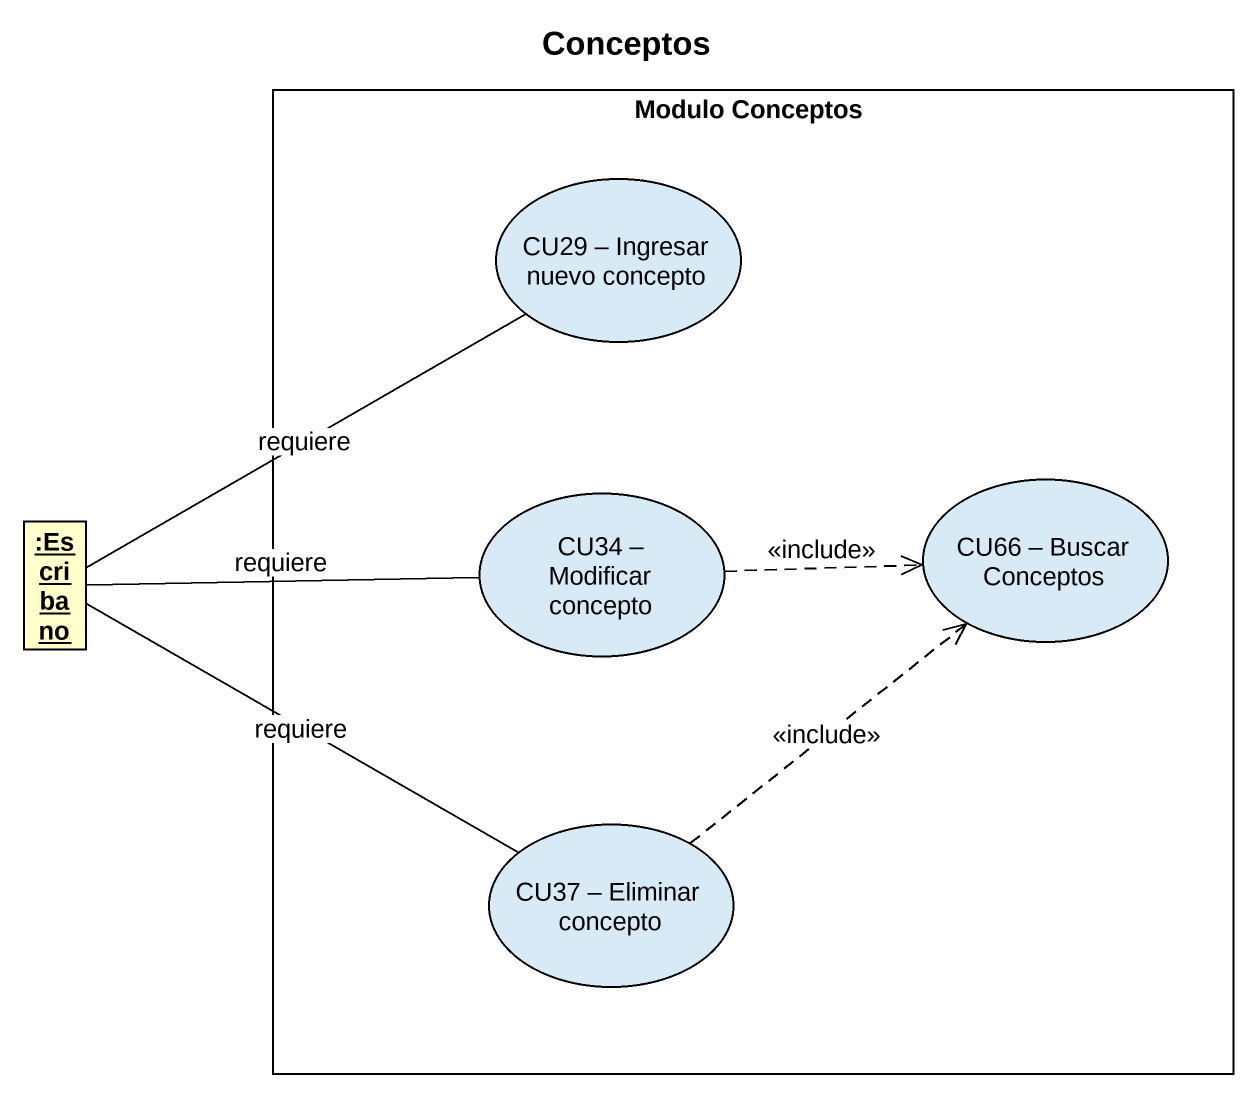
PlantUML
@startuml
title Conceptos
allowmixing
hide circle
hide empty members
rectangle "Modulo Conceptos" as Modulo_Conceptos {
  usecase "CU29 – Ingresar nuevo concepto" as CU29_Ingresar_nuevo_concepto
  usecase "CU34 – Modificar concepto" as CU34_Modificar_concepto
  usecase "CU66 – Buscar Conceptos" as CU66_Buscar_Conceptos
  usecase "CU37 – Eliminar concepto" as CU37_Eliminar_concepto
}
object ":Escribano" as Escribano
Escribano -right- CU29_Ingresar_nuevo_concepto : requiere
Escribano -right- CU34_Modificar_concepto : requiere
Escribano -right- CU37_Eliminar_concepto : requiere
CU34_Modificar_concepto .right.> CU66_Buscar_Conceptos : <<include>>
CU37_Eliminar_concepto .up.> CU66_Buscar_Conceptos : <<include>>
@enduml
